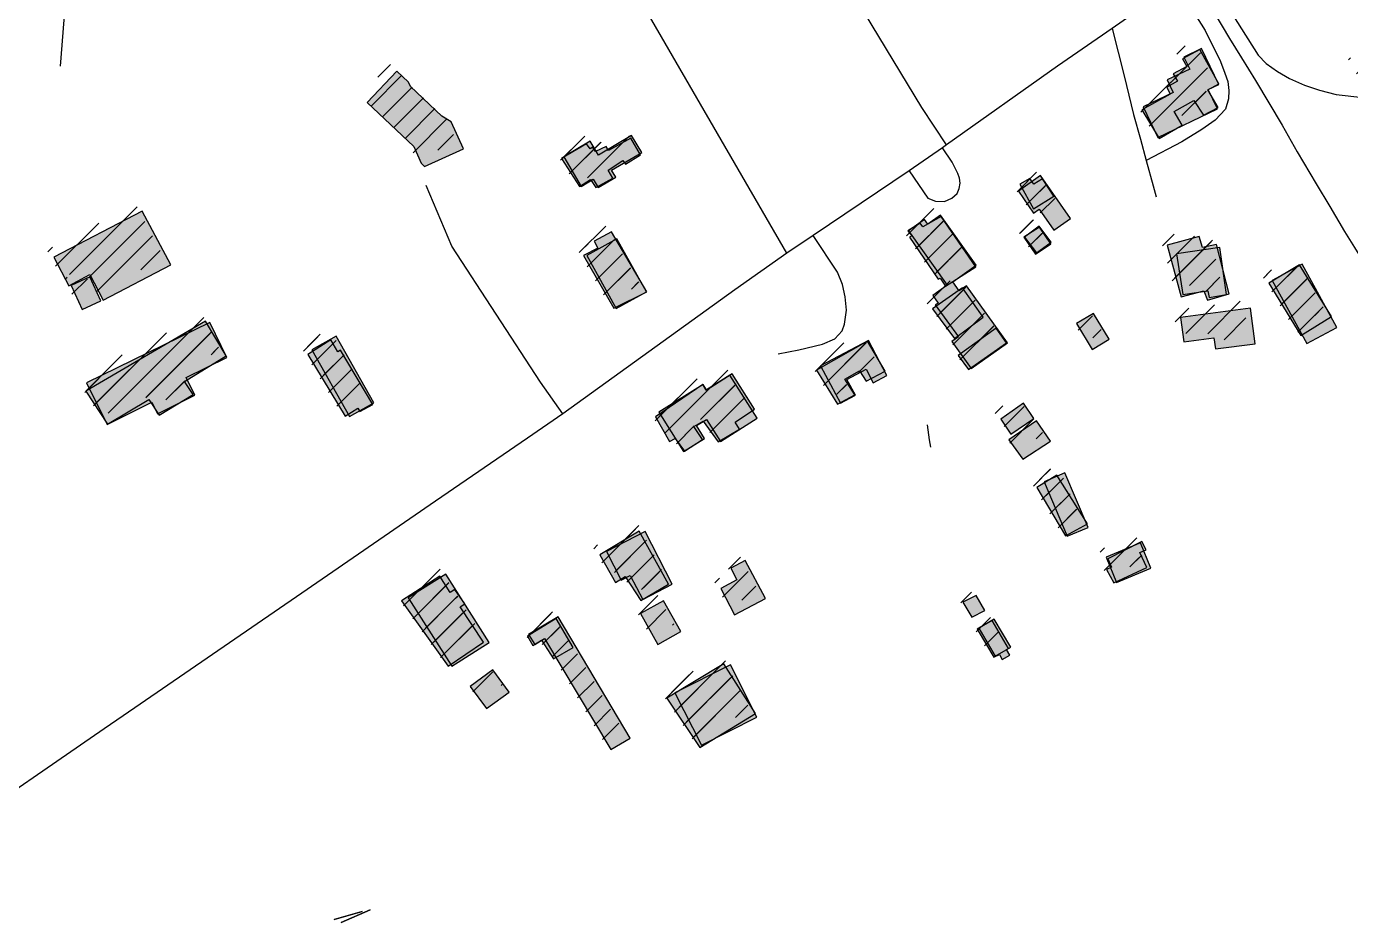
# Model space of a CAD drawing. Extents: x 6376870 to 6544053, y 1818313 to 2076828.
# Drawn here: x 6473850 to 6475191, y 1884776 to 1885683 of the extents above; entities that cross this region are included whole.
import ezdxf

# ---------------------------------------------------------------- set-up
doc = ezdxf.new("R2010")
doc.units = 21
for name, color, linetype in [('BUILDINGS', 9, 'Continuous'), ('CL_LOCAL', 4, 'Continuous'), ('CL_TRAIL', 6, 'Continuous'), ('CONTOUR_MAJOR', 92, 'Continuous')]:
    doc.layers.add(name, color=color, linetype=linetype)
pattern_1 = [(45, (0, 0), (-11.2253201515, 11.2253201515), [])]

msp = doc.modelspace()

# ---------------------------------------------------------------- hatches: boundary and pattern name
at = {"layer": 'BUILDINGS_HATCH'}
for points in [[(6474979.4653, 1885598.8388), (6474997.0659, 1885569.682), (6475020.5736, 1885583.1879), (6475012.3594, 1885597.1999), (6475032.1869, 1885608.0595), (6475041.948, 1885593.4597), (6475056.8025, 1885601.0946), (6475046.4792, 1885619.1196), (6475057.6565, 1885625.0186), (6475038.3254, 1885659.9352), (6475020.5957, 1885650.234), (6475025.1882, 1885642.5709), (6475011.3389, 1885635.3333), (6475015.7312, 1885627.8529), (6475004.7533, 1885621.5526), (6475008.3731, 1885614.6575)], [(6475011.304, 1885616.2138), (6474980.8518, 1885601.7477), (6474995.9507, 1885570.7419), (6475056.2815, 1885599.676), (6475046.8816, 1885619.3732), (6475057.5111, 1885624.4364), (6475040.1357, 1885660.9125), (6475022.0365, 1885652.2323), (6475028.0187, 1885639.8301), (6475005.323, 1885628.9801)], [(6474280.3588, 1885586.6058), (6474270.913, 1885592.4644), (6474239.1752, 1885622.4339), (6474237.1821, 1885626.8108), (6474225.4588, 1885637.7756), (6474195.2356, 1885606.1931), (6474242.4132, 1885561.6044), (6474250.1014, 1885544.8262), (6474253.2455, 1885541.538), (6474292.8877, 1885559.25)], [(6474392.185, 1885549.5215), (6474410.1896, 1885521.2734), (6474421.2555, 1885528.1194), (6474426.7074, 1885520.162), (6474444.1496, 1885529.5724), (6474439.1854, 1885537.5646), (6474454.3059, 1885547.4562), (6474456.7888, 1885543.6968), (6474471.9364, 1885553.1513), (6474462.269, 1885569.9361), (6474439.5389, 1885557.4842), (6474437.3447, 1885561.789), (6474426.4566, 1885556.654), (6474423.6894, 1885561.1427), (6474420.9871, 1885559.3308), (6474417.4764, 1885564.514)], [(6474412.0829, 1885521.3399), (6474424.1541, 1885528.5831), (6474429.289, 1885520.1897), (6474447.1077, 1885530.6914), (6474442.8284, 1885537.6252), (6474473.2932, 1885555.7325), (6474463.0246, 1885572.8835), (6474429.3986, 1885552.9659), (6474421.1282, 1885567.1967), (6474394.3994, 1885551.2621)], [(6474890.6587, 1885477.1328), (6474907.3336, 1885488.7312), (6474877.074, 1885532.1698), (6474854.6492, 1885516.5845), (6474870.064, 1885494.318), (6474875.8139, 1885498.3049)], [(6474856.02, 1885523.3902), (6474870.0203, 1885498.4334), (6474890.3708, 1885511.2578), (6474878.8708, 1885529.1046), (6474870.1041, 1885523.5982), (6474866.0788, 1885529.2929)], [(6473878.0463, 1885449.5679), (6473893.1514, 1885420.7465), (6473914.4148, 1885431.9646), (6473928.0956, 1885406.0615), (6473996.4825, 1885441.8856), (6473967.6952, 1885496.2458)], [(6474742.5932, 1885476.3879), (6474746.6206, 1885471.3123), (6474744.3209, 1885469.7904), (6474773.2647, 1885427.4851), (6474775.534, 1885428.4972), (6474780.9569, 1885420.3943), (6474811.3691, 1885439.9952), (6474776.3723, 1885490.6605), (6474757.8369, 1885480.2703), (6474755.0676, 1885484.1399)], [(6474843.5246, 1885362.9361), (6474802.1259, 1885420.615), (6474794.6513, 1885415.5414), (6474788.0846, 1885424.6679), (6474811.9485, 1885441.705), (6474775.6886, 1885492.0831), (6474763.0378, 1885483.0207), (6474759.6116, 1885487.7665), (6474743.2235, 1885476.1673), (6474782.6239, 1885421.4084), (6474767.9603, 1885410.896), (6474773.3846, 1885403.23), (6474770.5102, 1885401.4187), (6474793.9223, 1885368.9283), (6474787.3094, 1885364.216), (6474806.7229, 1885336.8375)], [(6474414.2581, 1885451.3729), (6474444.8857, 1885398.0996), (6474478.5867, 1885414.6665), (6474442.6491, 1885475.4597), (6474425.1775, 1885465.8673), (6474428.682, 1885458.8268)], [(6474860.0865, 1885469.7688), (6474871.9903, 1885452.6126), (6474887.3136, 1885463.1593), (6474876.0112, 1885480.0222)], [(6474872.7977, 1885453.8845), (6474887.7492, 1885464.7603), (6474875.7569, 1885481.1884), (6474860.8042, 1885469.9485)], [(6475005.3409, 1885461.8198), (6475019.3938, 1885409.4763), (6475042.3039, 1885415.7369), (6475046.1156, 1885406.1462), (6475067.879, 1885412.5928), (6475055.3386, 1885462.6369), (6475040.9008, 1885459.5893), (6475037.6672, 1885470.5255)], [(6474477.9835, 1885414.4136), (6474448.0454, 1885468.0487), (6474417.5854, 1885451.3982), (6474447.2366, 1885397.764)], [(6475065.4094, 1885411.727), (6475058.3971, 1885459.4583), (6475014.7772, 1885453.048), (6475020.9507, 1885411.8747), (6475046.4907, 1885415.4317), (6475047.6162, 1885408.8726)], [(6473895.7341, 1885421.102), (6473906.8383, 1885396.6643), (6473925.7985, 1885405.3409), (6473914.6943, 1885429.7786)], [(6475108.1002, 1885423.3847), (6475140.4506, 1885370.2158), (6475171.4644, 1885389.6331), (6475139.3409, 1885442.0365)], [(6475176.8776, 1885378.5804), (6475141.809, 1885442.4289), (6475111.6374, 1885426.1408), (6475146.706, 1885362.2922)], [(6474767.5705, 1885397.204), (6474790.0731, 1885367.2295), (6474818.8574, 1885388.9117), (6474797.9606, 1885418.7352)], [(6474913.5768, 1885382.3688), (6474929.2652, 1885356.0954), (6474946.5102, 1885366.5993), (6474930.8206, 1885392.5086)], [(6475054.3271, 1885356.7721), (6475094.2147, 1885362.1023), (6475089.4584, 1885398.1723), (6475018.5786, 1885388.5749), (6475021.9382, 1885363.7992), (6475052.6436, 1885368.0674)], [(6473910.6045, 1885314.0548), (6473932.5779, 1885280.5123), (6473974.1955, 1885305.4645), (6473984.755, 1885289.587), (6474019.3032, 1885310.5935), (6474010.4846, 1885323.843), (6474052.5639, 1885349.6678), (6474031.4854, 1885384.9188)], [(6473911.1775, 1885322.3562), (6473931.9752, 1885280.4051), (6473977.3706, 1885302.8317), (6473983.068, 1885291.1587), (6474020.9934, 1885309.9687), (6474012.1617, 1885327.8434), (6474053.2471, 1885348.0996), (6474035.8691, 1885383.4838)], [(6474793.8022, 1885350.1004), (6474804.1093, 1885335.8265), (6474842.6643, 1885362.9754), (6474832.0722, 1885377.833)], [(6474135.1771, 1885351.1384), (6474173.1458, 1885288.8812), (6474185.908, 1885296.8504), (6474187.732, 1885293.3481), (6474201.1511, 1885300.4775), (6474168.3496, 1885355.4336), (6474165.5049, 1885353.95), (6474158.5462, 1885365.8822)], [(6474201.9596, 1885302.0772), (6474164.0372, 1885369.5784), (6474139.3233, 1885355.8224), (6474177.5325, 1885288.3202)], [(6474650.2779, 1885335.1742), (6474671.4464, 1885300.8339), (6474689.118, 1885310.2072), (6474678.9602, 1885326.2288), (6474693.7022, 1885334.4466), (6474700.6665, 1885324.1169), (6474719.66, 1885334.2143), (6474701.6913, 1885364.7564)], [(6474681.0532, 1885325.9669), (6474700.593, 1885336.463), (6474707.7176, 1885322.6003), (6474721.5098, 1885329.8379), (6474702.6968, 1885365.2265), (6474654.4229, 1885339.5306), (6474674.3759, 1885301.953), (6474689.6047, 1885309.9143)], [(6474487.1695, 1885287.9747), (6474501.5138, 1885263.0166), (6474507.2901, 1885266.2749), (6474516.4825, 1885253.2064), (6474534.7934, 1885265.0176), (6474526.1753, 1885278.2663), (6474535.4299, 1885283.8073), (6474550.5621, 1885262.8526), (6474572.3463, 1885275.4534), (6474567.924, 1885282.5334), (6474587.4154, 1885295.6881), (6474564.8181, 1885331.5993), (6474538.6314, 1885314.8251), (6474535.1806, 1885320.7728)], [(6474490.484, 1885292.7344), (6474515.5925, 1885252.9545), (6474536.8619, 1885265.994), (6474528.5876, 1885279.1322), (6474538.9342, 1885285.2888), (6474552.9147, 1885263.0269), (6474589.9951, 1885286.5749), (6474562.3185, 1885330.3694), (6474538.7484, 1885315.5166), (6474535.3235, 1885320.6267)], [(6474836.7277, 1885285.7518), (6474847.0605, 1885270.5674), (6474870.4045, 1885286.4773), (6474859.9008, 1885302.0265)], [(6474845.0338, 1885264.8929), (6474859.0522, 1885245.3259), (6474887.0502, 1885263.4055), (6474872.8922, 1885284.1382)], [(6474873.1831, 1885216.4356), (6474902.1632, 1885167.6477), (6474924.4619, 1885179.7372), (6474893.475, 1885228.8595)], [(6474880.6314, 1885222.2377), (6474903.9687, 1885167.1683), (6474925.2246, 1885176.2021), (6474901.6005, 1885231.2725)], [(6474430.7983, 1885148.3896), (6474446.7097, 1885120.2943), (6474456.3677, 1885126.3438), (6474472.2926, 1885102.2544), (6474500.5146, 1885118.5847), (6474470.7485, 1885172.2921)], [(6474461.5346, 1885127.4919), (6474474.3605, 1885103.0487), (6474504.2435, 1885118.6087), (6474476.5985, 1885171.8719), (6474437.521, 1885151.6084), (6474452.6269, 1885122.7873)], [(6474943.8992, 1885133.5669), (6474951.2829, 1885119.9219), (6474984.5789, 1885135.4711), (6474977.6305, 1885150.6078), (6474983.9217, 1885153.4639), (6474979.4182, 1885162.0372), (6474945.2548, 1885144.4515), (6474948.7262, 1885136.0273)], [(6474943.4813, 1885145.9141), (6474954.0094, 1885120.3863), (6474988.7646, 1885134.838), (6474978.2366, 1885160.3659)], [(6474569.6574, 1885123.1244), (6474553.2787, 1885114.4387), (6474567.2447, 1885087.8067), (6474598.5643, 1885104.0903), (6474578.0413, 1885142.7623), (6474563.386, 1885134.7992)], [(6474230.057, 1885101.7184), (6474277.3362, 1885035.7882), (6474313.1863, 1885060.1048), (6474289.4698, 1885095.8014), (6474294.0982, 1885098.8815), (6474284.2225, 1885113.4455), (6474279.3359, 1885110.3663), (6474268.7784, 1885126.8993)], [(6474274.8085, 1885128.8456), (6474236.8659, 1885104.9367), (6474281.0931, 1885035.5936), (6474318.749, 1885059.5035)], [(6474512.9759, 1885070.8714), (6474495.2957, 1885101.8861), (6474472.0183, 1885088.8534), (6474489.6972, 1885057.4745)], [(6474798.5057, 1885100.3277), (6474807.3193, 1885085.4032), (6474820.6794, 1885092.0596), (6474811.838, 1885107.2391)], [(6474357.6368, 1885065.8921), (6474362.9412, 1885056.6969), (6474371.8504, 1885061.8385), (6474384.007, 1885043.1151), (6474403.8084, 1885054.557), (6474386.8107, 1885083.785)], [(6474461.5576, 1884962.8808), (6474388.5375, 1885085.4909), (6474358.647, 1885067.746), (6474364.9232, 1885057.5279), (6474374.9831, 1885063.6853), (6474442.0138, 1884951.2924)], [(6474812.7569, 1885073.1121), (6474829.7866, 1885044.7583), (6474835.3604, 1885047.5075), (6474838.2694, 1885042.4721), (6474846.0286, 1885046.8528), (6474842.6338, 1885052.4362), (6474844.6454, 1885053.5584), (6474827.9891, 1885082.0567)], [(6474846.8009, 1885054.8259), (6474829.9723, 1885083.2883), (6474814.453, 1885074.2354), (6474830.9947, 1885045.774)], [(6474316.231, 1884992.8663), (6474338.947, 1885009.5426), (6474322.3851, 1885031.8133), (6474299.669, 1885015.137)], [(6474498.8385, 1885003.3626), (6474532.0311, 1884953.5042), (6474588.4803, 1884987.6581), (6474556.3789, 1885037.9134)], [(6474533.8169, 1884955.7197), (6474589.8447, 1884983.9388), (6474563.0599, 1885037.1991), (6474506.7441, 1885008.6169)]]:
    msp.add_hatch(color=251, dxfattribs=at).paths.add_polyline_path(points)
at = {"layer": 'BUILDINGS_SHADOW'}
h = msp.add_hatch(dxfattribs=at)
h.set_pattern_fill('ANSI31', scale=5)
h.set_pattern_definition(pattern_1)
h.paths.add_polyline_path([(6474972.652821593, 1885606.1593285296), (6474990.2534215925, 1885577.0025285296), (6475013.7611215925, 1885590.5084285296), (6475005.546921593, 1885604.5204285295), (6475025.374421593, 1885615.3800285296), (6475035.135521593, 1885600.7802285296), (6475049.990021593, 1885608.4151285295), (6475039.666721593, 1885626.4401285297), (6475050.844021592, 1885632.3391285297), (6475031.512921593, 1885667.2557285295), (6475013.783221593, 1885657.5545285295), (6475018.375721592, 1885649.8914285295), (6475004.526421593, 1885642.6538285296), (6475008.918721593, 1885635.1734285296), (6474997.940821593, 1885628.8731285296), (6475001.560621593, 1885621.9780285296)])
h = msp.add_hatch(dxfattribs=at)
h.set_pattern_fill('ANSI31', scale=5)
h.set_pattern_definition(pattern_1)
h.paths.add_polyline_path([(6475004.491521592, 1885623.5343285296), (6474974.039321593, 1885609.0682285295), (6474989.138221593, 1885578.0624285296), (6475049.469021592, 1885606.9965285296), (6475040.069121593, 1885626.6937285296), (6475050.6986215925, 1885631.7569285296), (6475033.323221593, 1885668.2330285297), (6475015.224021593, 1885659.5528285296), (6475021.206221593, 1885647.1506285295), (6474998.510521593, 1885636.3006285296)])
h = msp.add_hatch(dxfattribs=at)
h.set_pattern_fill('ANSI31', scale=5)
h.set_pattern_definition(pattern_1)
h.paths.add_polyline_path([(6475188.294721593, 1885650.0191285296), (6475216.987421593, 1885601.0141285297), (6475219.486221593, 1885602.0255285297), (6475225.135521593, 1885593.0115285297), (6475245.563721593, 1885603.3958285295), (6475240.061121592, 1885613.4291285295), (6475242.560921593, 1885614.7319285297), (6475214.440821593, 1885663.4436285296)])
h = msp.add_hatch(dxfattribs=at)
h.set_pattern_fill('ANSI31', scale=5)
h.set_pattern_definition(pattern_1)
h.paths.add_polyline_path([(6474273.546321592, 1885593.9263285296), (6474264.100521592, 1885599.7849285295), (6474232.362721593, 1885629.7544285296), (6474230.369621593, 1885634.1313285297), (6474218.646321593, 1885645.0961285296), (6474188.423121593, 1885613.5136285296), (6474235.600721593, 1885568.9249285297), (6474243.288921593, 1885552.1467285296), (6474246.433021593, 1885548.8585285295), (6474286.075221593, 1885566.5705285296)])
h = msp.add_hatch(dxfattribs=at)
h.set_pattern_fill('ANSI31', scale=5)
h.set_pattern_definition(pattern_1)
h.paths.add_polyline_path([(6474385.372521592, 1885556.8420285296), (6474403.377121593, 1885528.5939285296), (6474414.443021593, 1885535.4399285296), (6474419.894921592, 1885527.4825285296), (6474437.337121593, 1885536.8929285295), (6474432.372921593, 1885544.8851285295), (6474447.493421593, 1885554.7767285295), (6474449.976321593, 1885551.0173285296), (6474465.123921593, 1885560.4718285296), (6474455.456521593, 1885577.2566285296), (6474432.726421593, 1885564.8047285296), (6474430.532221593, 1885569.1095285297), (6474419.644121593, 1885563.9745285297), (6474416.876921592, 1885568.4632285296), (6474414.174621592, 1885566.6513285297), (6474410.663921593, 1885571.8345285296)])
h = msp.add_hatch(dxfattribs=at)
h.set_pattern_fill('ANSI31', scale=5)
h.set_pattern_definition(pattern_1)
h.paths.add_polyline_path([(6474405.2704215925, 1885528.6604285296), (6474417.341621593, 1885535.9036285295), (6474422.476521593, 1885527.5102285296), (6474440.295221592, 1885538.0119285295), (6474436.015921593, 1885544.9457285295), (6474466.480721593, 1885563.0530285295), (6474456.212121593, 1885580.2040285296), (6474422.586121593, 1885560.2864285295), (6474414.315721593, 1885574.5172285296), (6474387.586921593, 1885558.5826285295)])
h = msp.add_hatch(dxfattribs=at)
h.set_pattern_fill('ANSI31', scale=5)
h.set_pattern_definition(pattern_1)
h.paths.add_polyline_path([(6474883.846221592, 1885484.4533285296), (6474900.521121592, 1885496.0517285296), (6474870.261521593, 1885539.4903285296), (6474847.836721593, 1885523.9050285297), (6474863.251521593, 1885501.6385285296), (6474869.001421593, 1885505.6254285297)])
h = msp.add_hatch(dxfattribs=at)
h.set_pattern_fill('ANSI31', scale=5)
h.set_pattern_definition(pattern_1)
h.paths.add_polyline_path([(6474849.207521592, 1885530.7107285296), (6474863.207821593, 1885505.7539285296), (6474883.558321592, 1885518.5783285296), (6474872.058321592, 1885536.4251285295), (6474863.291621593, 1885530.9187285295), (6474859.266321593, 1885536.6134285296)])
h = msp.add_hatch(dxfattribs=at)
h.set_pattern_fill('ANSI31', scale=5)
h.set_pattern_definition(pattern_1)
h.paths.add_polyline_path([(6473871.233821592, 1885456.8884285295), (6473886.338921593, 1885428.0670285295), (6473907.602321593, 1885439.2851285296), (6473921.283121592, 1885413.3820285297), (6473989.670021593, 1885449.2061285295), (6473960.882721593, 1885503.5663285295)])
h = msp.add_hatch(dxfattribs=at)
h.set_pattern_fill('ANSI31', scale=5)
h.set_pattern_definition(pattern_1)
h.paths.add_polyline_path([(6474735.780721593, 1885483.7084285296), (6474739.808121593, 1885478.6328285297), (6474737.508421592, 1885477.1109285296), (6474766.452221593, 1885434.8056285295), (6474768.721521593, 1885435.8177285297), (6474774.144421592, 1885427.7148285296), (6474804.5566215925, 1885447.3157285296), (6474769.559821593, 1885497.9810285296), (6474751.024421593, 1885487.5908285296), (6474748.255121592, 1885491.4604285297)])
h = msp.add_hatch(dxfattribs=at)
h.set_pattern_fill('ANSI31', scale=5)
h.set_pattern_definition(pattern_1)
h.paths.add_polyline_path([(6474836.712121593, 1885370.2566285296), (6474795.313421593, 1885427.9355285296), (6474787.838821593, 1885422.8619285296), (6474781.272121592, 1885431.9884285296), (6474805.136021593, 1885449.0255285297), (6474768.876121593, 1885499.4036285295), (6474756.225321593, 1885490.3412285296), (6474752.799121593, 1885495.0870285295), (6474736.411021593, 1885483.4878285297), (6474775.811421593, 1885428.7289285297), (6474761.147821593, 1885418.2165285295), (6474766.572121593, 1885410.5505285296), (6474763.697721593, 1885408.7392285296), (6474787.109821592, 1885376.2488285296), (6474780.496921592, 1885371.5365285296), (6474799.910421593, 1885344.1580285295)])
h = msp.add_hatch(dxfattribs=at)
h.set_pattern_fill('ANSI31', scale=5)
h.set_pattern_definition(pattern_1)
h.paths.add_polyline_path([(6474853.274021593, 1885477.0893285295), (6474865.177821592, 1885459.9331285297), (6474880.501121593, 1885470.4798285295), (6474869.198721592, 1885487.3427285296)])
h = msp.add_hatch(dxfattribs=at)
h.set_pattern_fill('ANSI31', scale=5)
h.set_pattern_definition(pattern_1)
h.paths.add_polyline_path([(6474865.985221593, 1885461.2050285295), (6474880.936721593, 1885472.0808285295), (6474868.944421593, 1885488.5089285297), (6474853.991721593, 1885477.2690285295)])
h = msp.add_hatch(dxfattribs=at)
h.set_pattern_fill('ANSI31', scale=5)
h.set_pattern_definition(pattern_1)
h.paths.add_polyline_path([(6474407.445621593, 1885458.6934285297), (6474438.073221593, 1885405.4201285297), (6474471.774221593, 1885421.9870285296), (6474435.836621593, 1885482.7802285296), (6474418.365021593, 1885473.1878285296), (6474421.869521593, 1885466.1473285295)])
h = msp.add_hatch(dxfattribs=at)
h.set_pattern_fill('ANSI31', scale=5)
h.set_pattern_definition(pattern_1)
h.paths.add_polyline_path([(6474471.171021593, 1885421.7341285297), (6474441.232921593, 1885475.3692285295), (6474410.772921593, 1885458.7187285295), (6474440.424121593, 1885405.0845285296)])
h = msp.add_hatch(dxfattribs=at)
h.set_pattern_fill('ANSI31', scale=5)
h.set_pattern_definition(pattern_1)
h.paths.add_polyline_path([(6474998.528421593, 1885469.1403285295), (6475012.581321592, 1885416.7968285296), (6475035.491421592, 1885423.0574285295), (6475039.303121593, 1885413.4667285297), (6475061.066521592, 1885419.9133285296), (6475048.526121593, 1885469.9574285296), (6475034.088321593, 1885466.9098285297), (6475030.854721593, 1885477.8460285296)])
h = msp.add_hatch(dxfattribs=at)
h.set_pattern_fill('ANSI31', scale=5)
h.set_pattern_definition(pattern_1)
h.paths.add_polyline_path([(6475058.596921593, 1885419.0475285295), (6475051.584621592, 1885466.7788285296), (6475007.964721593, 1885460.3685285295), (6475014.138221593, 1885419.1952285296), (6475039.678221593, 1885422.7522285297), (6475040.803721593, 1885416.1931285295)])
h = msp.add_hatch(dxfattribs=at)
h.set_pattern_fill('ANSI31', scale=5)
h.set_pattern_definition(pattern_1)
h.paths.add_polyline_path([(6475101.287721593, 1885430.7052285296), (6475133.638121593, 1885377.5363285295), (6475164.651921593, 1885396.9536285296), (6475132.528421593, 1885449.3570285295)])
h = msp.add_hatch(dxfattribs=at)
h.set_pattern_fill('ANSI31', scale=5)
h.set_pattern_definition(pattern_1)
h.paths.add_polyline_path([(6475170.065121593, 1885385.9009285297), (6475134.996521593, 1885449.7494285295), (6475104.824921593, 1885433.4613285295), (6475139.893521593, 1885369.6127285296)])
h = msp.add_hatch(dxfattribs=at)
h.set_pattern_fill('ANSI31', scale=5)
h.set_pattern_definition(pattern_1)
h.paths.add_polyline_path([(6473888.921621593, 1885428.4225285295), (6473900.025821593, 1885403.9848285296), (6473918.986021592, 1885412.6614285295), (6473907.881821592, 1885437.0991285297)])
h = msp.add_hatch(dxfattribs=at)
h.set_pattern_fill('ANSI31', scale=5)
h.set_pattern_definition(pattern_1)
h.paths.add_polyline_path([(6474760.758021593, 1885404.5245285295), (6474783.260621592, 1885374.5500285295), (6474812.044921593, 1885396.2322285296), (6474791.148121593, 1885426.0557285296)])
h = msp.add_hatch(dxfattribs=at)
h.set_pattern_fill('ANSI31', scale=5)
h.set_pattern_definition(pattern_1)
h.paths.add_polyline_path([(6475047.514621593, 1885364.0926285295), (6475087.402221593, 1885369.4228285295), (6475082.645921593, 1885405.4928285296), (6475011.766121592, 1885395.8954285295), (6475015.125721592, 1885371.1197285296), (6475045.831121593, 1885375.3879285296)])
h = msp.add_hatch(dxfattribs=at)
h.set_pattern_fill('ANSI31', scale=5)
h.set_pattern_definition(pattern_1)
h.paths.add_polyline_path([(6473903.792021593, 1885321.3753285296), (6473925.765421593, 1885287.8328285296), (6473967.383021593, 1885312.7850285296), (6473977.942521593, 1885296.9075285296), (6474012.490721593, 1885317.9140285295), (6474003.672121593, 1885331.1635285297), (6474045.751421593, 1885356.9883285295), (6474024.672921592, 1885392.2393285297)])
h = msp.add_hatch(dxfattribs=at)
h.set_pattern_fill('ANSI31', scale=5)
h.set_pattern_definition(pattern_1)
h.paths.add_polyline_path([(6473904.365021593, 1885329.6767285296), (6473925.162721593, 1885287.7256285297), (6473970.558121593, 1885310.1522285296), (6473976.255521593, 1885298.4792285296), (6474014.180921593, 1885317.2892285297), (6474005.349221593, 1885335.1639285295), (6474046.434621593, 1885355.4201285297), (6474029.0566215925, 1885390.8043285296)])
h = msp.add_hatch(dxfattribs=at)
h.set_pattern_fill('ANSI31', scale=5)
h.set_pattern_definition(pattern_1)
h.paths.add_polyline_path([(6474906.764321593, 1885389.6893285296), (6474922.452721593, 1885363.4159285296), (6474939.697721593, 1885373.9198285295), (6474924.008121593, 1885399.8291285296)])
h = msp.add_hatch(dxfattribs=at)
h.set_pattern_fill('ANSI31', scale=5)
h.set_pattern_definition(pattern_1)
h.paths.add_polyline_path([(6474195.147121592, 1885309.3977285295), (6474157.224721593, 1885376.8989285296), (6474132.510821593, 1885363.1429285295), (6474170.720021592, 1885295.6407285295)])
h = msp.add_hatch(dxfattribs=at)
h.set_pattern_fill('ANSI31', scale=5)
h.set_pattern_definition(pattern_1)
h.paths.add_polyline_path([(6474786.9897215925, 1885357.4209285297), (6474797.296821592, 1885343.1470285296), (6474835.851821593, 1885370.2959285297), (6474825.259721593, 1885385.1535285297)])
h = msp.add_hatch(dxfattribs=at)
h.set_pattern_fill('ANSI31', scale=5)
h.set_pattern_definition(pattern_1)
h.paths.add_polyline_path([(6474128.364621593, 1885358.4589285296), (6474166.333321593, 1885296.2017285295), (6474179.095521593, 1885304.1709285297), (6474180.919521593, 1885300.6686285296), (6474194.338621593, 1885307.7980285296), (6474161.537121593, 1885362.7541285297), (6474158.692421593, 1885361.2705285295), (6474151.733721592, 1885373.2027285297)])
h = msp.add_hatch(dxfattribs=at)
h.set_pattern_fill('ANSI31', scale=5)
h.set_pattern_definition(pattern_1)
h.paths.add_polyline_path([(6474643.465421593, 1885342.4947285296), (6474664.6339215925, 1885308.1544285296), (6474682.3055215925, 1885317.5277285296), (6474672.147721592, 1885333.5493285295), (6474686.889721593, 1885341.7671285295), (6474693.854021593, 1885331.4374285296), (6474712.847521593, 1885341.5348285297), (6474694.878821593, 1885372.0769285297)])
h = msp.add_hatch(dxfattribs=at)
h.set_pattern_fill('ANSI31', scale=5)
h.set_pattern_definition(pattern_1)
h.paths.add_polyline_path([(6474674.240721593, 1885333.2874285297), (6474693.780521593, 1885343.7835285296), (6474700.905121593, 1885329.9208285296), (6474714.697321593, 1885337.1584285295), (6474695.884321593, 1885372.5470285297), (6474647.610421592, 1885346.8511285295), (6474667.563421593, 1885309.2735285296), (6474682.792221593, 1885317.2348285296)])
h = msp.add_hatch(dxfattribs=at)
h.set_pattern_fill('ANSI31', scale=5)
h.set_pattern_definition(pattern_1)
h.paths.add_polyline_path([(6474480.357021593, 1885295.2952285295), (6474494.701321593, 1885270.3371285296), (6474500.477621593, 1885273.5954285297), (6474509.670021593, 1885260.5269285296), (6474527.980921593, 1885272.3381285295), (6474519.362821593, 1885285.5868285296), (6474528.617421593, 1885291.1278285296), (6474543.749621592, 1885270.1731285297), (6474565.533821593, 1885282.7739285296), (6474561.111521592, 1885289.8539285297), (6474580.602921593, 1885303.0086285295), (6474558.0056215925, 1885338.9198285295), (6474531.818921593, 1885322.1456285296), (6474528.368121592, 1885328.0933285295)])
h = msp.add_hatch(dxfattribs=at)
h.set_pattern_fill('ANSI31', scale=5)
h.set_pattern_definition(pattern_1)
h.paths.add_polyline_path([(6474483.671521593, 1885300.0549285295), (6474508.780021593, 1885260.2750285296), (6474530.049421593, 1885273.3145285295), (6474521.775121593, 1885286.4527285297), (6474532.121721593, 1885292.6093285296), (6474546.102221592, 1885270.3474285295), (6474583.182621593, 1885293.8954285295), (6474555.506021593, 1885337.6899285296), (6474531.935921593, 1885322.8371285296), (6474528.511021593, 1885327.9472285295)])
h = msp.add_hatch(dxfattribs=at)
h.set_pattern_fill('ANSI31', scale=5)
h.set_pattern_definition(pattern_1)
h.paths.add_polyline_path([(6474829.915221592, 1885293.0723285296), (6474840.248021592, 1885277.8879285296), (6474863.592021593, 1885293.7978285295), (6474853.088321593, 1885309.3470285295)])
h = msp.add_hatch(dxfattribs=at)
h.set_pattern_fill('ANSI31', scale=5)
h.set_pattern_definition(pattern_1)
h.paths.add_polyline_path([(6474838.221321593, 1885272.2134285297), (6474852.2397215925, 1885252.6464285296), (6474880.237721593, 1885270.7260285297), (6474866.079721592, 1885291.4587285295)])
h = msp.add_hatch(dxfattribs=at)
h.set_pattern_fill('ANSI31', scale=5)
h.set_pattern_definition(pattern_1)
h.paths.add_polyline_path([(6474866.370621593, 1885223.7561285296), (6474895.350721593, 1885174.9682285297), (6474917.649421593, 1885187.0577285297), (6474886.662521592, 1885236.1800285296)])
h = msp.add_hatch(dxfattribs=at)
h.set_pattern_fill('ANSI31', scale=5)
h.set_pattern_definition(pattern_1)
h.paths.add_polyline_path([(6474873.818921593, 1885229.5582285295), (6474897.156221593, 1885174.4888285296), (6474918.412121593, 1885183.5226285297), (6474894.788021592, 1885238.5930285295)])
h = msp.add_hatch(dxfattribs=at)
h.set_pattern_fill('ANSI31', scale=5)
h.set_pattern_definition(pattern_1)
h.paths.add_polyline_path([(6474423.985821593, 1885155.7101285297), (6474439.897221592, 1885127.6148285295), (6474449.555221593, 1885133.6643285295), (6474465.480121593, 1885109.5749285296), (6474493.702121593, 1885125.9052285296), (6474463.9360215925, 1885179.6126285295)])
h = msp.add_hatch(dxfattribs=at)
h.set_pattern_fill('ANSI31', scale=5)
h.set_pattern_definition(pattern_1)
h.paths.add_polyline_path([(6474454.722121593, 1885134.8124285296), (6474467.548021593, 1885110.3692285295), (6474497.431021593, 1885125.9292285296), (6474469.786021593, 1885179.1924285295), (6474430.708521592, 1885158.9289285296), (6474445.814421592, 1885130.1078285296)])
h = msp.add_hatch(dxfattribs=at)
h.set_pattern_fill('ANSI31', scale=5)
h.set_pattern_definition(pattern_1)
h.paths.add_polyline_path([(6474936.668821593, 1885153.2346285295), (6474947.196921593, 1885127.7068285295), (6474981.952121593, 1885142.1585285296), (6474971.424121593, 1885167.6864285297)])
h = msp.add_hatch(dxfattribs=at)
h.set_pattern_fill('ANSI31', scale=5)
h.set_pattern_definition(pattern_1)
h.paths.add_polyline_path([(6474937.086721593, 1885140.8874285296), (6474944.470421593, 1885127.2424285295), (6474977.766421593, 1885142.7916285296), (6474970.818021593, 1885157.9283285297), (6474977.109221593, 1885160.7844285297), (6474972.605721593, 1885169.3577285295), (6474938.442321593, 1885151.7720285296), (6474941.913721593, 1885143.3478285295)])
h = msp.add_hatch(dxfattribs=at)
h.set_pattern_fill('ANSI31', scale=5)
h.set_pattern_definition(pattern_1)
h.paths.add_polyline_path([(6474562.844921593, 1885130.4449285297), (6474546.466221592, 1885121.7592285296), (6474560.432221592, 1885095.1272285297), (6474591.751821592, 1885111.4108285296), (6474571.228821592, 1885150.0828285296), (6474556.573521593, 1885142.1197285296)])
h = msp.add_hatch(dxfattribs=at)
h.set_pattern_fill('ANSI31', scale=5)
h.set_pattern_definition(pattern_1)
h.paths.add_polyline_path([(6474267.996021593, 1885136.1661285295), (6474230.053421592, 1885112.2572285295), (6474274.280621593, 1885042.9141285296), (6474311.936521593, 1885066.8240285297)])
h = msp.add_hatch(dxfattribs=at)
h.set_pattern_fill('ANSI31', scale=5)
h.set_pattern_definition(pattern_1)
h.paths.add_polyline_path([(6474223.244521593, 1885109.0389285295), (6474270.5237215925, 1885043.1087285297), (6474306.373821593, 1885067.4253285297), (6474282.657321593, 1885103.1219285296), (6474287.285721593, 1885106.2020285295), (6474277.410021593, 1885120.7660285295), (6474272.523421593, 1885117.6868285297), (6474261.965921593, 1885134.2198285295)])
h = msp.add_hatch(dxfattribs=at)
h.set_pattern_fill('ANSI31', scale=5)
h.set_pattern_definition(pattern_1)
h.paths.add_polyline_path([(6474506.163421593, 1885078.1919285296), (6474488.483221592, 1885109.2066285296), (6474465.205821592, 1885096.1739285295), (6474482.884721593, 1885064.7950285296)])
h = msp.add_hatch(dxfattribs=at)
h.set_pattern_fill('ANSI31', scale=5)
h.set_pattern_definition(pattern_1)
h.paths.add_polyline_path([(6474791.693221592, 1885107.6482285296), (6474800.506821592, 1885092.7237285296), (6474813.8669215925, 1885099.3801285296), (6474805.025521593, 1885114.5596285295)])
h = msp.add_hatch(dxfattribs=at)
h.set_pattern_fill('ANSI31', scale=5)
h.set_pattern_definition(pattern_1)
h.paths.add_polyline_path([(6474350.824321593, 1885073.2126285296), (6474356.128721593, 1885064.0174285297), (6474365.037921593, 1885069.1590285297), (6474377.194521593, 1885050.4356285296), (6474396.995921593, 1885061.8775285296), (6474379.998221593, 1885091.1055285295)])
h = msp.add_hatch(dxfattribs=at)
h.set_pattern_fill('ANSI31', scale=5)
h.set_pattern_definition(pattern_1)
h.paths.add_polyline_path([(6474454.745121593, 1884970.2013285295), (6474381.725021592, 1885092.8114285297), (6474351.834521593, 1885075.0665285296), (6474358.110721593, 1885064.8484285297), (6474368.170621593, 1885071.0058285296), (6474435.201321593, 1884958.6129285295)])
h = msp.add_hatch(dxfattribs=at)
h.set_pattern_fill('ANSI31', scale=5)
h.set_pattern_definition(pattern_1)
h.paths.add_polyline_path([(6474805.944421593, 1885080.4326285296), (6474822.974121593, 1885052.0788285297), (6474828.547921592, 1885054.8280285296), (6474831.456921592, 1885049.7926285295), (6474839.216121593, 1885054.1733285296), (6474835.821321593, 1885059.7567285297), (6474837.8329215925, 1885060.8789285296), (6474821.176621593, 1885089.3772285297)])
h = msp.add_hatch(dxfattribs=at)
h.set_pattern_fill('ANSI31', scale=5)
h.set_pattern_definition(pattern_1)
h.paths.add_polyline_path([(6474839.988421593, 1885062.1464285296), (6474823.159821592, 1885090.6088285295), (6474807.640521592, 1885081.5559285295), (6474824.182221592, 1885053.0945285296)])
h = msp.add_hatch(dxfattribs=at)
h.set_pattern_fill('ANSI31', scale=5)
h.set_pattern_definition(pattern_1)
h.paths.add_polyline_path([(6474492.026021592, 1885010.6831285297), (6474525.218621593, 1884960.8247285297), (6474581.667821593, 1884994.9786285295), (6474549.566421593, 1885045.2339285295)])
h = msp.add_hatch(dxfattribs=at)
h.set_pattern_fill('ANSI31', scale=5)
h.set_pattern_definition(pattern_1)
h.paths.add_polyline_path([(6474527.004421593, 1884963.0402285296), (6474583.032221593, 1884991.2593285295), (6474556.2474215925, 1885044.5196285297), (6474499.9316215925, 1885015.9374285296)])
h = msp.add_hatch(dxfattribs=at)
h.set_pattern_fill('ANSI31', scale=5)
h.set_pattern_definition(pattern_1)
h.paths.add_polyline_path([(6474309.418521592, 1885000.1868285297), (6474332.134521592, 1885016.8631285296), (6474315.572621592, 1885039.1338285296), (6474292.8565215925, 1885022.4575285297)])

# ---------------------------------------------------------------- linework, layer by layer
at = {"layer": 'BUILDINGS'}
for points in [[(6474979.4653, 1885598.8388), (6474997.0659, 1885569.682), (6475020.5736, 1885583.1879), (6475012.3594, 1885597.1999), (6475032.1869, 1885608.0595), (6475041.948, 1885593.4597), (6475056.8025, 1885601.0946), (6475046.4792, 1885619.1196), (6475057.6565, 1885625.0186), (6475038.3254, 1885659.9352), (6475020.5957, 1885650.234), (6475025.1882, 1885642.5709), (6475011.3389, 1885635.3333), (6475015.7312, 1885627.8529), (6475004.7533, 1885621.5526), (6475008.3731, 1885614.6575), (6474979.4653, 1885598.8388)], [(6475011.304, 1885616.2138), (6474980.8518, 1885601.7477), (6474995.9507, 1885570.7419), (6475056.2815, 1885599.676), (6475046.8816, 1885619.3732), (6475057.5111, 1885624.4364), (6475040.1357, 1885660.9125), (6475022.0365, 1885652.2323), (6475028.0187, 1885639.8301), (6475005.323, 1885628.9801), (6475011.304, 1885616.2138)], [(6474280.3588, 1885586.6058), (6474270.913, 1885592.4644), (6474239.1752, 1885622.4339), (6474237.1821, 1885626.8108), (6474225.4588, 1885637.7756), (6474195.2356, 1885606.1931), (6474242.4132, 1885561.6044), (6474250.1014, 1885544.8262), (6474253.2455, 1885541.538), (6474292.8877, 1885559.25), (6474280.3588, 1885586.6058)], [(6474392.185, 1885549.5215), (6474410.1896, 1885521.2734), (6474421.2555, 1885528.1194), (6474426.7074, 1885520.162), (6474444.1496, 1885529.5724), (6474439.1854, 1885537.5646), (6474454.3059, 1885547.4562), (6474456.7888, 1885543.6968), (6474471.9364, 1885553.1513), (6474462.269, 1885569.9361), (6474439.5389, 1885557.4842), (6474437.3447, 1885561.789), (6474426.4566, 1885556.654), (6474423.6894, 1885561.1427), (6474420.9871, 1885559.3308), (6474417.4764, 1885564.514), (6474392.185, 1885549.5215)], [(6474412.0829, 1885521.3399), (6474424.1541, 1885528.5831), (6474429.289, 1885520.1897), (6474447.1077, 1885530.6914), (6474442.8284, 1885537.6252), (6474473.2932, 1885555.7325), (6474463.0246, 1885572.8835), (6474429.3986, 1885552.9659), (6474421.1282, 1885567.1967), (6474394.3994, 1885551.2621), (6474412.0829, 1885521.3399)], [(6474890.6587, 1885477.1328), (6474907.3336, 1885488.7312), (6474877.074, 1885532.1698), (6474854.6492, 1885516.5845), (6474870.064, 1885494.318), (6474875.8139, 1885498.3049), (6474890.6587, 1885477.1328)], [(6474856.02, 1885523.3902), (6474870.0203, 1885498.4334), (6474890.3708, 1885511.2578), (6474878.8708, 1885529.1046), (6474870.1041, 1885523.5982), (6474866.0788, 1885529.2929), (6474856.02, 1885523.3902)], [(6473878.0463, 1885449.5679), (6473893.1514, 1885420.7465), (6473914.4148, 1885431.9646), (6473928.0956, 1885406.0615), (6473996.4825, 1885441.8856), (6473967.6952, 1885496.2458), (6473878.0463, 1885449.5679)], [(6474742.5932, 1885476.3879), (6474746.6206, 1885471.3123), (6474744.3209, 1885469.7904), (6474773.2647, 1885427.4851), (6474775.534, 1885428.4972), (6474780.9569, 1885420.3943), (6474811.3691, 1885439.9952), (6474776.3723, 1885490.6605), (6474757.8369, 1885480.2703), (6474755.0676, 1885484.1399), (6474742.5932, 1885476.3879)], [(6474843.5246, 1885362.9361), (6474802.1259, 1885420.615), (6474794.6513, 1885415.5414), (6474788.0846, 1885424.6679), (6474811.9485, 1885441.705), (6474775.6886, 1885492.0831), (6474763.0378, 1885483.0207), (6474759.6116, 1885487.7665), (6474743.2235, 1885476.1673), (6474782.6239, 1885421.4084), (6474767.9603, 1885410.896), (6474773.3846, 1885403.23), (6474770.5102, 1885401.4187), (6474793.9223, 1885368.9283), (6474787.3094, 1885364.216), (6474806.7229, 1885336.8375), (6474843.5246, 1885362.9361)], [(6474414.2581, 1885451.3729), (6474444.8857, 1885398.0996), (6474478.5867, 1885414.6665), (6474442.6491, 1885475.4597), (6474425.1775, 1885465.8673), (6474428.682, 1885458.8268), (6474414.2581, 1885451.3729)], [(6474860.0865, 1885469.7688), (6474871.9903, 1885452.6126), (6474887.3136, 1885463.1593), (6474876.0112, 1885480.0222), (6474860.0865, 1885469.7688)], [(6474872.7977, 1885453.8845), (6474887.7492, 1885464.7603), (6474875.7569, 1885481.1884), (6474860.8042, 1885469.9485), (6474872.7977, 1885453.8845)], [(6475005.3409, 1885461.8198), (6475019.3938, 1885409.4763), (6475042.3039, 1885415.7369), (6475046.1156, 1885406.1462), (6475067.879, 1885412.5928), (6475055.3386, 1885462.6369), (6475040.9008, 1885459.5893), (6475037.6672, 1885470.5255), (6475005.3409, 1885461.8198)], [(6474477.9835, 1885414.4136), (6474448.0454, 1885468.0487), (6474417.5854, 1885451.3982), (6474447.2366, 1885397.764), (6474477.9835, 1885414.4136)], [(6475065.4094, 1885411.727), (6475058.3971, 1885459.4583), (6475014.7772, 1885453.048), (6475020.9507, 1885411.8747), (6475046.4907, 1885415.4317), (6475047.6162, 1885408.8726), (6475065.4094, 1885411.727)], [(6473895.7341, 1885421.102), (6473906.8383, 1885396.6643), (6473925.7985, 1885405.3409), (6473914.6943, 1885429.7786), (6473895.7341, 1885421.102)], [(6475108.1002, 1885423.3847), (6475140.4506, 1885370.2158), (6475171.4644, 1885389.6331), (6475139.3409, 1885442.0365), (6475108.1002, 1885423.3847)], [(6475176.8776, 1885378.5804), (6475141.809, 1885442.4289), (6475111.6374, 1885426.1408), (6475146.706, 1885362.2922), (6475176.8776, 1885378.5804)], [(6474767.5705, 1885397.204), (6474790.0731, 1885367.2295), (6474818.8574, 1885388.9117), (6474797.9606, 1885418.7352), (6474767.5705, 1885397.204)], [(6474913.5768, 1885382.3688), (6474929.2652, 1885356.0954), (6474946.5102, 1885366.5993), (6474930.8206, 1885392.5086), (6474913.5768, 1885382.3688)], [(6475054.3271, 1885356.7721), (6475094.2147, 1885362.1023), (6475089.4584, 1885398.1723), (6475018.5786, 1885388.5749), (6475021.9382, 1885363.7992), (6475052.6436, 1885368.0674), (6475054.3271, 1885356.7721)], [(6473910.6045, 1885314.0548), (6473932.5779, 1885280.5123), (6473974.1955, 1885305.4645), (6473984.755, 1885289.587), (6474019.3032, 1885310.5935), (6474010.4846, 1885323.843), (6474052.5639, 1885349.6678), (6474031.4854, 1885384.9188), (6473910.6045, 1885314.0548)], [(6473911.1775, 1885322.3562), (6473931.9752, 1885280.4051), (6473977.3706, 1885302.8317), (6473983.068, 1885291.1587), (6474020.9934, 1885309.9687), (6474012.1617, 1885327.8434), (6474053.2471, 1885348.0996), (6474035.8691, 1885383.4838), (6473911.1775, 1885322.3562)], [(6474793.8022, 1885350.1004), (6474804.1093, 1885335.8265), (6474842.6643, 1885362.9754), (6474832.0722, 1885377.833), (6474793.8022, 1885350.1004)], [(6474135.1771, 1885351.1384), (6474173.1458, 1885288.8812), (6474185.908, 1885296.8504), (6474187.732, 1885293.3481), (6474201.1511, 1885300.4775), (6474168.3496, 1885355.4336), (6474165.5049, 1885353.95), (6474158.5462, 1885365.8822), (6474135.1771, 1885351.1384)], [(6474201.9596, 1885302.0772), (6474164.0372, 1885369.5784), (6474139.3233, 1885355.8224), (6474177.5325, 1885288.3202), (6474201.9596, 1885302.0772)], [(6474650.2779, 1885335.1742), (6474671.4464, 1885300.8339), (6474689.118, 1885310.2072), (6474678.9602, 1885326.2288), (6474693.7022, 1885334.4466), (6474700.6665, 1885324.1169), (6474719.66, 1885334.2143), (6474701.6913, 1885364.7564), (6474650.2779, 1885335.1742)], [(6474681.0532, 1885325.9669), (6474700.593, 1885336.463), (6474707.7176, 1885322.6003), (6474721.5098, 1885329.8379), (6474702.6968, 1885365.2265), (6474654.4229, 1885339.5306), (6474674.3759, 1885301.953), (6474689.6047, 1885309.9143), (6474681.0532, 1885325.9669)], [(6474487.1695, 1885287.9747), (6474501.5138, 1885263.0166), (6474507.2901, 1885266.2749), (6474516.4825, 1885253.2064), (6474534.7934, 1885265.0176), (6474526.1753, 1885278.2663), (6474535.4299, 1885283.8073), (6474550.5621, 1885262.8526), (6474572.3463, 1885275.4534), (6474567.924, 1885282.5334), (6474587.4154, 1885295.6881), (6474564.8181, 1885331.5993), (6474538.6314, 1885314.8251), (6474535.1806, 1885320.7728), (6474487.1695, 1885287.9747)], [(6474490.484, 1885292.7344), (6474515.5925, 1885252.9545), (6474536.8619, 1885265.994), (6474528.5876, 1885279.1322), (6474538.9342, 1885285.2888), (6474552.9147, 1885263.0269), (6474589.9951, 1885286.5749), (6474562.3185, 1885330.3694), (6474538.7484, 1885315.5166), (6474535.3235, 1885320.6267), (6474490.484, 1885292.7344)], [(6474836.7277, 1885285.7518), (6474847.0605, 1885270.5674), (6474870.4045, 1885286.4773), (6474859.9008, 1885302.0265), (6474836.7277, 1885285.7518)], [(6474845.0338, 1885264.8929), (6474859.0522, 1885245.3259), (6474887.0502, 1885263.4055), (6474872.8922, 1885284.1382), (6474845.0338, 1885264.8929)], [(6474873.1831, 1885216.4356), (6474902.1632, 1885167.6477), (6474924.4619, 1885179.7372), (6474893.475, 1885228.8595), (6474873.1831, 1885216.4356)], [(6474880.6314, 1885222.2377), (6474903.9687, 1885167.1683), (6474925.2246, 1885176.2021), (6474901.6005, 1885231.2725), (6474880.6314, 1885222.2377)], [(6474430.7983, 1885148.3896), (6474446.7097, 1885120.2943), (6474456.3677, 1885126.3438), (6474472.2926, 1885102.2544), (6474500.5146, 1885118.5847), (6474470.7485, 1885172.2921), (6474430.7983, 1885148.3896)], [(6474461.5346, 1885127.4919), (6474474.3605, 1885103.0487), (6474504.2435, 1885118.6087), (6474476.5985, 1885171.8719), (6474437.521, 1885151.6084), (6474452.6269, 1885122.7873), (6474461.5346, 1885127.4919)], [(6474943.8992, 1885133.5669), (6474951.2829, 1885119.9219), (6474984.5789, 1885135.4711), (6474977.6305, 1885150.6078), (6474983.9217, 1885153.4639), (6474979.4182, 1885162.0372), (6474945.2548, 1885144.4515), (6474948.7262, 1885136.0273), (6474943.8992, 1885133.5669)], [(6474943.4813, 1885145.9141), (6474954.0094, 1885120.3863), (6474988.7646, 1885134.838), (6474978.2366, 1885160.3659), (6474943.4813, 1885145.9141)], [(6474569.6574, 1885123.1244), (6474553.2787, 1885114.4387), (6474567.2447, 1885087.8067), (6474598.5643, 1885104.0903), (6474578.0413, 1885142.7623), (6474563.386, 1885134.7992), (6474569.6574, 1885123.1244)], [(6474230.057, 1885101.7184), (6474277.3362, 1885035.7882), (6474313.1863, 1885060.1048), (6474289.4698, 1885095.8014), (6474294.0982, 1885098.8815), (6474284.2225, 1885113.4455), (6474279.3359, 1885110.3663), (6474268.7784, 1885126.8993), (6474230.057, 1885101.7184)], [(6474274.8085, 1885128.8456), (6474236.8659, 1885104.9367), (6474281.0931, 1885035.5936), (6474318.749, 1885059.5035), (6474274.8085, 1885128.8456)], [(6474512.9759, 1885070.8714), (6474495.2957, 1885101.8861), (6474472.0183, 1885088.8534), (6474489.6972, 1885057.4745), (6474512.9759, 1885070.8714)], [(6474798.5057, 1885100.3277), (6474807.3193, 1885085.4032), (6474820.6794, 1885092.0596), (6474811.838, 1885107.2391), (6474798.5057, 1885100.3277)], [(6474357.6368, 1885065.8921), (6474362.9412, 1885056.6969), (6474371.8504, 1885061.8385), (6474384.007, 1885043.1151), (6474403.8084, 1885054.557), (6474386.8107, 1885083.785), (6474357.6368, 1885065.8921)], [(6474461.5576, 1884962.8808), (6474388.5375, 1885085.4909), (6474358.647, 1885067.746), (6474364.9232, 1885057.5279), (6474374.9831, 1885063.6853), (6474442.0138, 1884951.2924), (6474461.5576, 1884962.8808)], [(6474812.7569, 1885073.1121), (6474829.7866, 1885044.7583), (6474835.3604, 1885047.5075), (6474838.2694, 1885042.4721), (6474846.0286, 1885046.8528), (6474842.6338, 1885052.4362), (6474844.6454, 1885053.5584), (6474827.9891, 1885082.0567), (6474812.7569, 1885073.1121)], [(6474846.8009, 1885054.8259), (6474829.9723, 1885083.2883), (6474814.453, 1885074.2354), (6474830.9947, 1885045.774), (6474846.8009, 1885054.8259)], [(6474316.231, 1884992.8663), (6474338.947, 1885009.5426), (6474322.3851, 1885031.8133), (6474299.669, 1885015.137), (6474316.231, 1884992.8663)], [(6474498.8385, 1885003.3626), (6474532.0311, 1884953.5042), (6474588.4803, 1884987.6581), (6474556.3789, 1885037.9134), (6474498.8385, 1885003.3626)], [(6474533.8169, 1884955.7197), (6474589.8447, 1884983.9388), (6474563.0599, 1885037.1991), (6474506.7441, 1885008.6169), (6474533.8169, 1884955.7197)], [(6474190.1936, 1884787.5252), (6474161.7686, 1884779.2444)], [(6474198.4889, 1884789.1726), (6474169.0156, 1884776.2338)]]:
    msp.add_lwpolyline(points, close=True, dxfattribs=at)
at = {"layer": 'CL_LOCAL'}
for points in [[(6474620.2408, 1885453.7434), (6474293.7915, 1886017.135), (6474273.3527, 1886046.3747), (6474101.6232, 1886292.0465)], [(6475194.9089, 1885850.9394), (6475040.3557, 1885744.3826), (6475029.1439, 1885736.7356), (6475013.9641, 1885726.1519), (6474949.5639, 1885680.9888), (6474894.0508, 1885643.08), (6474781.9491, 1885563.1873), (6474777.7233, 1885560.3608), (6474743.9423, 1885536.9107), (6474646.9188, 1885471.6814), (6474620.2408, 1885453.7434), (6474567.6838, 1885416.663), (6474393.4427, 1885291.2018), (6474357.5633, 1885266.5939), (6474264.5291, 1885202.6637), (6474123.7696, 1885105.9719), (6473948.4511, 1884985.5066), (6473929.0446, 1884972.1699), (6473775.1148, 1884866.4197)], [(6475040.3557, 1885744.3826), (6475097.5082, 1885654.203), (6475105.5679, 1885645.5087), (6475116.9859, 1885637.4951), (6475129.0384, 1885630.5356), (6475144.3034, 1885623.6019), (6475159.3168, 1885618.5992), (6475176.1681, 1885614.2823), (6475203.3213, 1885611.3516)], [(6475013.9641, 1885726.1519), (6475043.6375, 1885678.928), (6475059.1091, 1885647.8481), (6475063.5438, 1885635.8517), (6475066.5848, 1885627.3926), (6475067.501, 1885618.2485), (6475067.4728, 1885609.7631), (6475064.3695, 1885599.4671), (6475053.7193, 1885588.2127), (6475040.2359, 1885578.8616), (6475020.1452, 1885566.4733), (6474983.9414, 1885547.5469)], [(6475029.1439, 1885736.7356), (6475052.5916, 1885697.6901), (6475068.3076, 1885671.0889), (6475080.5468, 1885651.273), (6475094.6401, 1885628.3555), (6475108.161, 1885605.8041), (6475121.6819, 1885583.2526), (6475136.6798, 1885556.2897), (6475156.0485, 1885523.9951), (6475169.769, 1885501.0789), (6475184.7437, 1885475.7548), (6475194.9291, 1885459.2964), (6475199.1796, 1885452.29), (6475264.4724, 1885489.8029)], [(6474781.9491, 1885563.1873), (6474756.9208, 1885601.2187), (6474698.698, 1885696.9746), (6474688.1418, 1885713.908)], [(6474949.5639, 1885680.9888), (6474961.5379, 1885633.2045), (6474971.103, 1885594.1687), (6474978.0761, 1885569.2353), (6474983.9414, 1885547.5469), (6474990.9117, 1885521.7395), (6474994.2028, 1885510.8759)], [(6474743.9423, 1885536.9107), (6474763.0106, 1885509.2785), (6474770.6301, 1885506.1939), (6474779.8943, 1885506.0538), (6474787.2479, 1885509.2705), (6474792.7134, 1885513.9867), (6474794.7099, 1885519.1878), (6474795.5881, 1885524.502), (6474794.8303, 1885529.4938), (6474793.1537, 1885534.1974), (6474787.4275, 1885545.9432), (6474777.7233, 1885560.3608)], [(6474393.4427, 1885291.2018), (6474370.861, 1885323.1435), (6474281.1413, 1885460.6685), (6474254.9882, 1885522.3396)], [(6474611.5254, 1885351.9832), (6474632.4486, 1885355.8829), (6474656.4473, 1885361.6662), (6474668.627, 1885367.0518), (6474676.1406, 1885375.2209), (6474678.6296, 1885381.8771), (6474680.5124, 1885395.9648), (6474679.4106, 1885409.6253), (6474676.4688, 1885421.981), (6474671.5191, 1885434.3433), (6474646.9188, 1885471.6814)]]:
    msp.add_lwpolyline(points, dxfattribs=at)
at = {"layer": 'CL_TRAIL'}
msp.add_lwpolyline([(6474762.1314, 1885279.9914), (6474764.2605, 1885264.725), (6474765.4978, 1885257.2915)], dxfattribs=at)
at = {"layer": 'CONTOUR_MAJOR', "elevation": 65}
msp.add_lwpolyline([(6473884.9062, 1885642.814), (6473889.5436, 1885702.814), (6473869.0513, 1885734.8332), (6473848.6302, 1885762.814)], dxfattribs=at)

doc.saveas('drawing.dxf')
